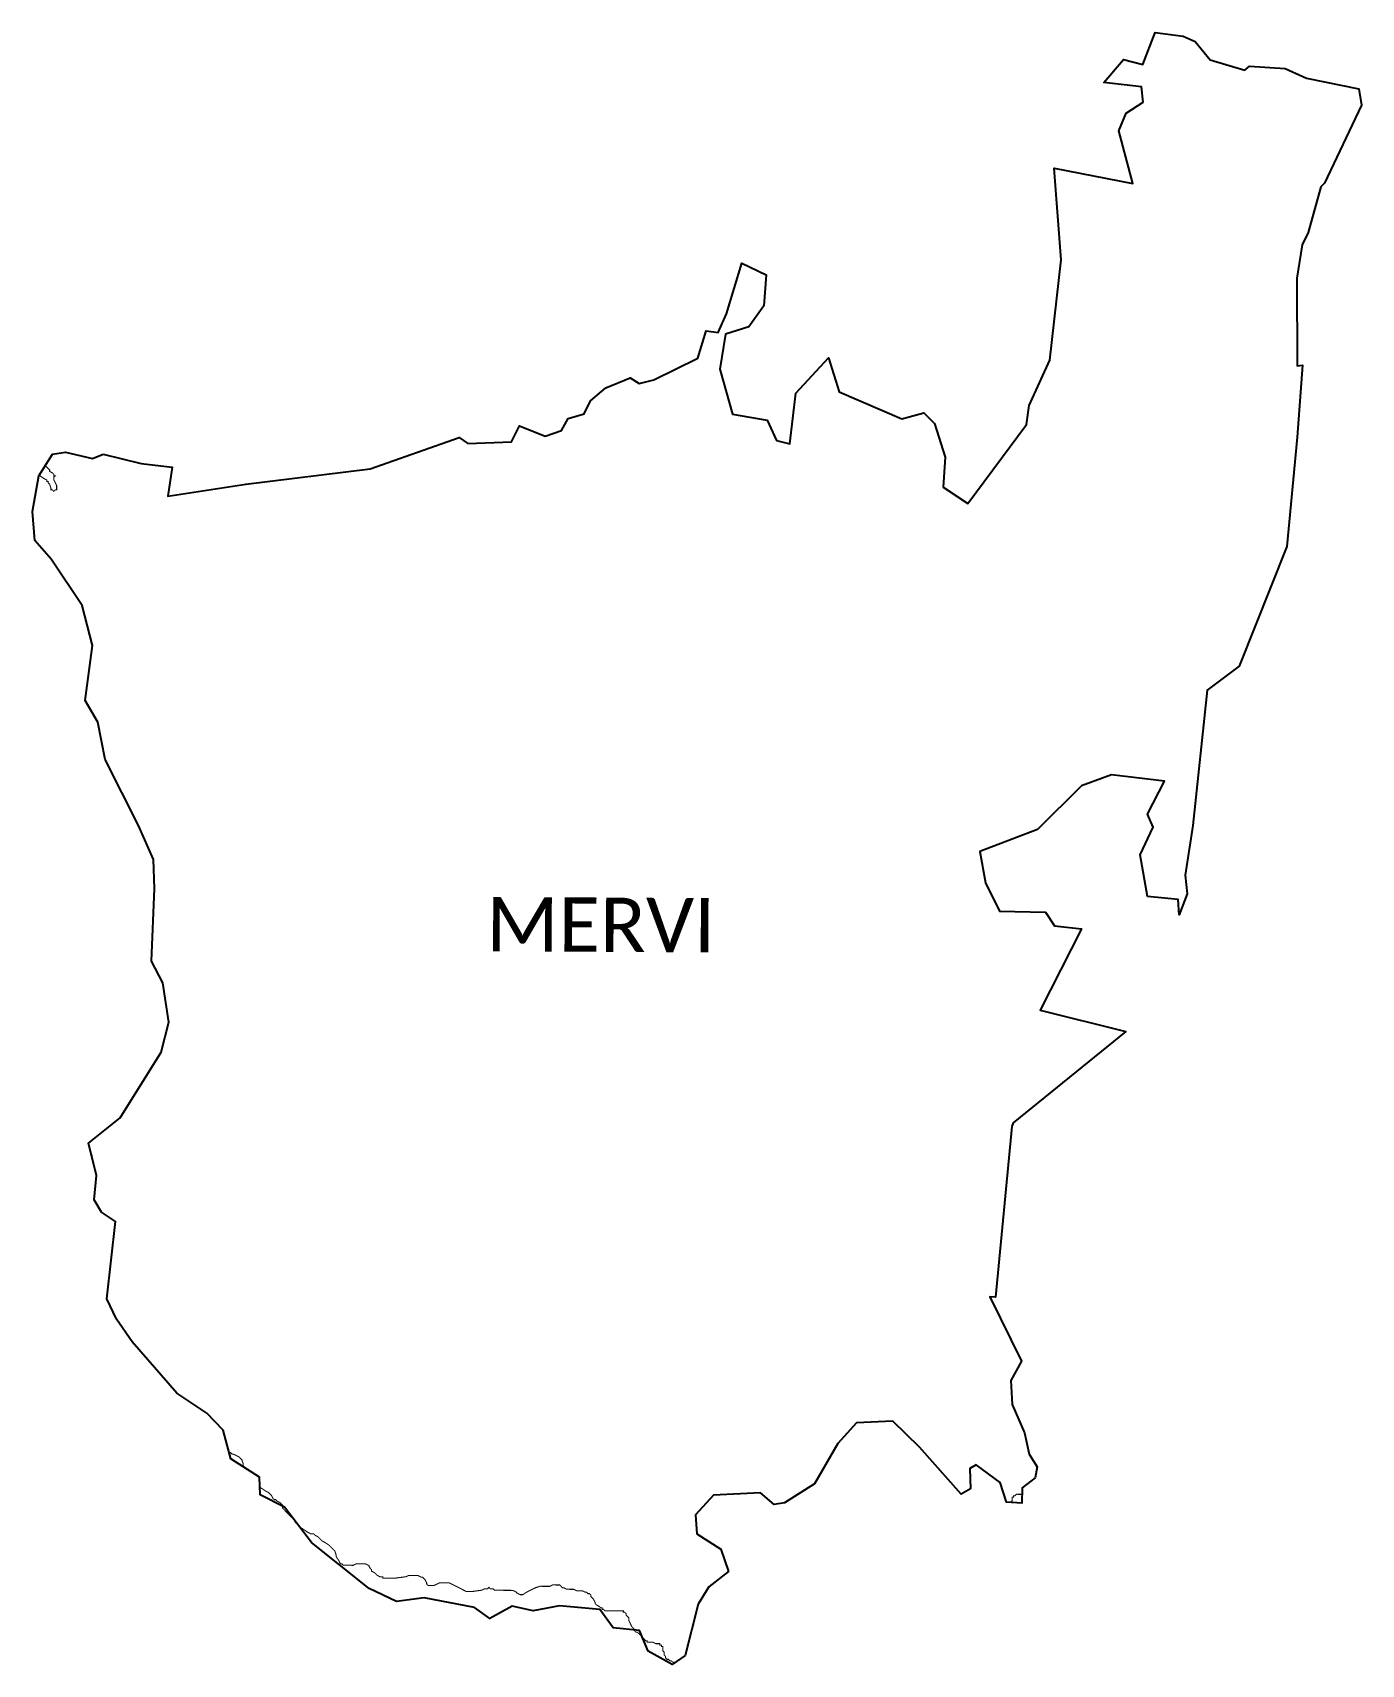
# Model space of a CAD drawing. Header units: metres. Extents: x 318228 to 322004, y 1859001 to 1863637.
import ezdxf

# ---------------------------------------------------------------- set-up
doc = ezdxf.new("R2010")
doc.units = ezdxf.units.M
for name, color, linetype in [('HAZARDS LINE', 1, 'Continuous'), ('village', 3, 'Continuous'), ('VILLAGE NAME', 250, 'Continuous')]:
    doc.layers.add(name, color=color, linetype=linetype)
doc.styles.get("Standard").update_dxf_attribs({"font": 'simplex.shx'})

msp = doc.modelspace()

# ---------------------------------------------------------------- linework, layer by layer
at = {"color": 3, "true_color": 0x00ff00, "flags": 128}
msp.add_lwpolyline([(318398.4, 1862426.8), (318428.1, 1862439.4)], dxfattribs=at)
at = {"layer": 'HAZARDS LINE', "lineweight": 18, "const_width": 3.02}
for points in [[(318246.7, 1862379.1), (318248.2, 1862378.4), (318260.2, 1862370.3), (318268.2, 1862366.3), (318268.2, 1862362.2), (318272.2, 1862362.2), (318272.2, 1862358.2), (318276.2, 1862354.1), (318280.2, 1862342), (318280.1, 1862338), (318284.2, 1862338), (318288.2, 1862333.9), (318292.2, 1862337.9), (318296.2, 1862337.9), (318296.2, 1862341.9), (318296.3, 1862350), (318292.3, 1862358.1), (318288.3, 1862366.1), (318288.4, 1862370.2), (318288.4, 1862374.2), (318292.4, 1862378.2), (318288.4, 1862378.2), (318288.4, 1862382.2), (318284.4, 1862386.3), (318276.4, 1862390.4), (318276.4, 1862394.4), (318264.2, 1862406.8)], [(318397.3, 1860437.9), (318397.3, 1860441.6), (318397.3, 1860445.7), (318393.4, 1860457.8), (318391.6, 1860461.5)], [(318826.5, 1859561.7), (318826.6, 1859565.6), (318826.6, 1859569.7), (318822.6, 1859581.8), (318818.6, 1859585.8), (318814.6, 1859589.9), (318806.6, 1859593.9), (318798.6, 1859598), (318794.6, 1859598), (318790.6, 1859602.1), (318785.6, 1859604.6)], [(320052, 1859005.3), (320050.5, 1859006.8), (320046.5, 1859006.8), (320042.5, 1859010.8), (320038.5, 1859010.9), (320034.5, 1859014.9), (320030.4, 1859014.9), (320026.4, 1859019), (320026.5, 1859023), (320022.5, 1859027.1), (320022.5, 1859035.1), (320018.5, 1859039.2), (320018.6, 1859047.2), (320018.6, 1859051.2), (320014.6, 1859051.3), (320014.6, 1859055.3), (320010.6, 1859055.3), (320010.6, 1859059.3), (320006.6, 1859059.4), (319998.5, 1859059.4), (319990.5, 1859063.5), (319982.4, 1859063.5), (319978.4, 1859063.6), (319974.4, 1859063.6), (319974.4, 1859067.6), (319970.4, 1859067.6), (319966.4, 1859071.7), (319962.4, 1859075.7), (319958.4, 1859079.8), (319946.4, 1859091.9), (319942.4, 1859092), (319938.4, 1859096), (319938.4, 1859100), (319934.4, 1859104.1), (319930.4, 1859108.1), (319926.4, 1859116.2), (319922.5, 1859124.3), (319922.5, 1859128.3), (319922.5, 1859132.3), (319918.5, 1859136.4), (319914.5, 1859140.4), (319914.5, 1859144.4), (319910.5, 1859148.5), (319906.5, 1859148.5), (319906.5, 1859152.5), (319902.5, 1859152.6), (319898.5, 1859152.6), (319894.5, 1859152.6), (319886.4, 1859152.7), (319878.4, 1859152.7), (319874.3, 1859152.7), (319870.3, 1859152.8), (319866.3, 1859152.8), (319862.3, 1859152.8), (319854.2, 1859152.9), (319850.2, 1859156.9), (319846.2, 1859156.9), (319846.2, 1859161), (319842.2, 1859161), (319838.2, 1859165), (319830.2, 1859169.1), (319826.2, 1859173.2), (319826.2, 1859177.2), (319822.2, 1859185.3), (319818.2, 1859189.3), (319814.2, 1859193.4), (319814.3, 1859197.4), (319810.3, 1859201.4), (319806.2, 1859201.5), (319802.2, 1859205.5), (319798.2, 1859205.5), (319790.2, 1859209.6), (319782.1, 1859209.7), (319774.1, 1859209.7), (319766.1, 1859213.8), (319758, 1859213.8), (319745.9, 1859213.9), (319737.9, 1859218), (319733.9, 1859218), (319729.9, 1859222), (319725.9, 1859226.1), (319717.9, 1859226.1), (319709.8, 1859226.2), (319705.8, 1859226.2), (319697.7, 1859222.2), (319681.6, 1859222.3), (319669.5, 1859222.4), (319657.4, 1859218.5), (319633.2, 1859206.5), (319621.1, 1859198.6), (319617.1, 1859198.6), (319613.1, 1859198.6), (319605, 1859202.7), (319601, 1859206.7), (319593, 1859210.8), (319589, 1859210.8), (319576.9, 1859210.9), (319572.9, 1859210.9), (319564.8, 1859211), (319560.8, 1859211), (319552.8, 1859211.1), (319548.7, 1859211.1), (319544.7, 1859211.1), (319540.7, 1859211.1), (319536.7, 1859215.2), (319532.7, 1859215.2), (319528.7, 1859215.2), (319524.7, 1859219.3), (319520.6, 1859215.3), (319512.6, 1859215.3), (319504.5, 1859211.3), (319476.3, 1859207.5), (319464.2, 1859207.6), (319460.2, 1859207.6), (319452.2, 1859211.7), (319436.1, 1859219.8), (319428.1, 1859223.9), (319420.1, 1859228), (319412.1, 1859232), (319404, 1859232.1), (319400, 1859232.1), (319391.9, 1859232.2), (319383.9, 1859232.2), (319375.8, 1859228.2), (319367.7, 1859224.3), (319363.7, 1859224.3), (319359.7, 1859224.3), (319351.6, 1859224.4), (319347.6, 1859228.4), (319347.7, 1859232.4), (319343.7, 1859240.5), (319339.7, 1859244.6), (319335.7, 1859248.6), (319331.7, 1859248.6), (319323.7, 1859252.7), (319315.6, 1859252.7), (319307.6, 1859252.8), (319295.5, 1859252.9), (319287.4, 1859248.9), (319283.4, 1859248.9), (319255.2, 1859245.1), (319251.2, 1859245.1), (319243.1, 1859245.1), (319239.1, 1859245.2), (319231.1, 1859245.2), (319223, 1859245.3), (319223, 1859249.3), (319215, 1859249.3), (319207, 1859253.4), (319203, 1859257.5), (319199, 1859261.5), (319190.9, 1859265.6), (319191, 1859269.6), (319187, 1859273.7), (319183, 1859281.7), (319175, 1859285.8), (319166.9, 1859285.9), (319162.9, 1859285.9), (319158.9, 1859285.9), (319154.8, 1859285.9), (319146.8, 1859286), (319138.7, 1859282), (319126.6, 1859282.1), (319118.6, 1859282.1), (319110.6, 1859282.2), (319106.6, 1859286.2), (319102.5, 1859286.2), (319098.6, 1859294.3), (319090.6, 1859306.4), (319090.6, 1859310.5), (319086.7, 1859322.6), (319082.7, 1859326.6), (319078.7, 1859330.7), (319074.7, 1859334.7), (319070.7, 1859338.8), (319058.6, 1859346.9), (319050.6, 1859351), (319042.6, 1859359.1), (319038.6, 1859363.1), (319030.6, 1859367.2), (319026.6, 1859371.2), (319018.5, 1859371.3), (319010.5, 1859375.4), (318998.5, 1859383.5), (318986.5, 1859391.6), (318978.5, 1859399.7), (318974.5, 1859403.7), (318970.5, 1859411.8), (318966.5, 1859415.9), (318958.5, 1859424), (318954.5, 1859428), (318950.5, 1859432.1), (318946.5, 1859436.1), (318942.5, 1859440.2), (318938.5, 1859444.2), (318938.6, 1859452.3), (318934.6, 1859456.3), (318930.6, 1859460.4), (318922.5, 1859464.4), (318918.5, 1859468.5), (318914.5, 1859468.5), (318910.5, 1859472.6), (318906.5, 1859480.6), (318902.5, 1859484.7), (318898.5, 1859488.7), (318890.5, 1859492.8), (318878.5, 1859500.9), (318874, 1859502.5)], [(321039.1, 1859483.7), (321035.3, 1859483.7), (321027.3, 1859483.8), (321023.2, 1859483.8), (321019.2, 1859479.8), (321015.2, 1859479.8), (321015.1, 1859475.8), (321011.1, 1859475.8), (321011.1, 1859471.8), (321011.1, 1859467.8), (321011, 1859463.8), (321007.7, 1859460.4)]]:
    msp.add_lwpolyline(points, dxfattribs=at)
at = {"layer": 'village', "color": 3, "true_color": 0x00ff00}
for points in [[(318428.1, 1862439.4, 0), (318536.5, 1862412.7, 0), (318624, 1862402.9, 0), (318611.8, 1862319.8, 0), (318833.7, 1862353.9, 0), (319187.3, 1862398.3, 0), (319439.9, 1862486.8, 0), (319464.6, 1862470, 0), (319588.7, 1862474.9, 0), (319611.1, 1862519.8, 0), (319684.3, 1862490.5, 0), (319730.6, 1862507.3, 0), (319749.4, 1862541.4, 0), (319794.8, 1862554.2, 0), (319813.4, 1862591.6, 0), (319856.6, 1862627.7, 0), (319925.8, 1862656.6, 0), (319951.7, 1862640.2, 0), (319993.5, 1862650.6, 0), (320118.3, 1862712.6, 0), (320141.9, 1862789.7, 0), (320175.9, 1862785.7, 0), (320200, 1862838.6, 0), (320243.2, 1862981.9, 0), (320312.2, 1862948.9, 0), (320306.1, 1862861.4, 0), (320263.1, 1862801.1, 0), (320196.5, 1862780.9, 0), (320180.7, 1862681.1, 0), (320216.3, 1862552.8, 0), (320315.7, 1862536, 0), (320341.5, 1862478.3, 0), (320379.9, 1862469, 0), (320396.7, 1862613, 0), (320490, 1862713.5, 0), (320519.7, 1862616.8, 0), (320698, 1862539.8, 0), (320760.2, 1862557, 0), (320790.3, 1862526.8, 0), (320821, 1862431.1, 0), (320815.8, 1862345.5, 0), (320885.8, 1862299.5, 0), (321052, 1862524.1, 0), (321059.8, 1862577.6, 0), (321118.5, 1862706.9, 0), (321150.6, 1862991.4, 0), (321130.8, 1863252.1, 0), (321354.4, 1863209, 0), (321314.4, 1863358.3, 0), (321335.6, 1863408.7, 0), (321383.7, 1863439.5, 0), (321378.7, 1863483, 0), (321272.3, 1863495.8, 0), (321328, 1863561.4, 0), (321382.6, 1863547, 0), (321417.5, 1863637.5, 0), (321497.8, 1863627.8, 0), (321531.5, 1863612.1, 0), (321574.5, 1863559.9, 0), (321672.5, 1863530.8, 0), (321686.3, 1863541.9, 0), (321787, 1863535.3, 0), (321848.3, 1863507.9, 0), (321997, 1863477.5, 0), (322003.7, 1863431.5, 0)], [(322003.7, 1863431.5, 0), (321899.4, 1863210.1, 0), (321889, 1863198.8, 0), (321852.9, 1863069.4, 0), (321835.9, 1863034.2, 0), (321820.5, 1862940.2, 0), (321821.5, 1862691, 0), (321836.5, 1862692.1, 0), (321821.6, 1862487.5, 0), (321792.4, 1862177.4, 0), (321656.9, 1861836.9, 0), (321565.5, 1861769.4, 0), (321524.6, 1861384.5, 0), (321503.3, 1861243.4, 0), (321509.2, 1861190.4, 0), (321485.6, 1861130.7, 0), (321483.3, 1861173.9, 0), (321395.7, 1861182.3, 0), (321375.1, 1861301.2, 0), (321411.9, 1861380, 0), (321395.7, 1861416.2, 0), (321444, 1861510.2, 0), (321294.1, 1861528.2, 0), (321208.6, 1861496.9, 0), (321083.8, 1861373.4, 0), (320919.4, 1861310, 0), (320935.2, 1861221.9, 0), (320975.6, 1861140.5, 0), (321106.2, 1861138.2, 0), (321132, 1861099.5, 0), (321208, 1861091, 0), (321090.6, 1860859.2, 0), (321334.7, 1860799, 0), (321014.4, 1860539.3, 0), (321010.6, 1860529.3, 0), (320964.2, 1860044.2, 0), (320948.2, 1860045, 0), (321038.1, 1859862.4, 0), (321007.2, 1859807.5, 0), (321011.2, 1859739.2, 0), (321046.3, 1859658.4, 0), (321059.9, 1859598, 0), (321082.7, 1859562.1, 0), (321076.8, 1859530.2, 0), (321039.5, 1859502.4, 0), (321038.7, 1859458.9, 0), (320995.5, 1859461, 0), (320977.5, 1859517.2, 0), (320909.1, 1859567.3, 0), (320891.3, 1859557.4, 0), (320893.3, 1859499.5, 0), (320866.6, 1859484.5, 0), (320747.9, 1859617.3, 0), (320672.8, 1859691.6, 0), (320568.7, 1859687.2, 0), (320515.7, 1859627.7, 0), (320449.8, 1859513.1, 0), (320364.8, 1859459.2, 0), (320335, 1859455, 0), (320296.1, 1859488.4, 0), (320162.8, 1859481, 0), (320112, 1859425.7, 0), (320115.5, 1859371.1, 0), (320183.2, 1859327.5, 0), (320205.4, 1859264.5, 0), (320149.9, 1859220.5, 0), (320118.8, 1859171.4, 0), (320082.1, 1859026.1, 0), (320045.1, 1859000.5, 0), (319977.5, 1859038.4, 0), (319952.1, 1859096.3, 0), (319877.2, 1859104.2, 0), (319839.7, 1859156.2, 0), (319725.6, 1859167.2, 0), (319650.4, 1859152.7, 0), (319590.6, 1859165.9, 0), (319527.6, 1859130.9, 0), (319483.9, 1859162.1, 0), (319340.2, 1859189.7, 0), (319262.2, 1859178.7, 0), (319184.4, 1859215.9, 0), (319020.7, 1859347.1, 0), (318943.4, 1859447.1, 0), (318874.9, 1859482.6, 0), (318872.6, 1859532.4, 0), (318790.9, 1859584.4, 0), (318769.3, 1859666.4, 0), (318723.2, 1859714.2, 0), (318637.3, 1859770.8, 0), (318510.7, 1859917, 0), (318466.1, 1859981.3, 0), (318438.8, 1860039.7, 0), (318463.5, 1860258.7, 0), (318423.2, 1860285.2, 0), (318402.8, 1860320.6, 0), (318409, 1860389.7, 0), (318386.6, 1860481.9, 0), (318476.7, 1860553.8, 0), (318593.3, 1860740.4, 0), (318615.2, 1860825.8, 0), (318597.6, 1860937.1, 0), (318566.2, 1860998.8, 0), (318574.1, 1861205.4, 0), (318571.1, 1861288, 0), (318528.6, 1861384.7, 0), (318434.1, 1861571.5, 0), (318413.5, 1861677.6, 0), (318377.6, 1861739.8, 0), (318398.1, 1861895.8, 0), (318368.6, 1862009.9, 0), (318280.5, 1862141.1, 0), (318234.5, 1862194.7, 0), (318228, 1862276.9, 0), (318246, 1862378, 0), (318284.6, 1862439.2, 0), (318321.2, 1862444.9, 0), (318398.4, 1862426.8, 0)]]:
    msp.add_polyline3d(points, dxfattribs=at)

# ---------------------------------------------------------------- texts
at = {"layer": 'VILLAGE NAME', "insert": (319517.4, 1861181.5), "char_height": 154.336, "attachment_point": 1, "rotation": 359.6762}
msp.add_mtext_dynamic_manual_height_columns('{\\fCalibri|b0|i0|c0|p34;MERVI}', width=1012.468, gutter_width=771.7, heights=[0], dxfattribs=at)

doc.saveas('drawing.dxf')
